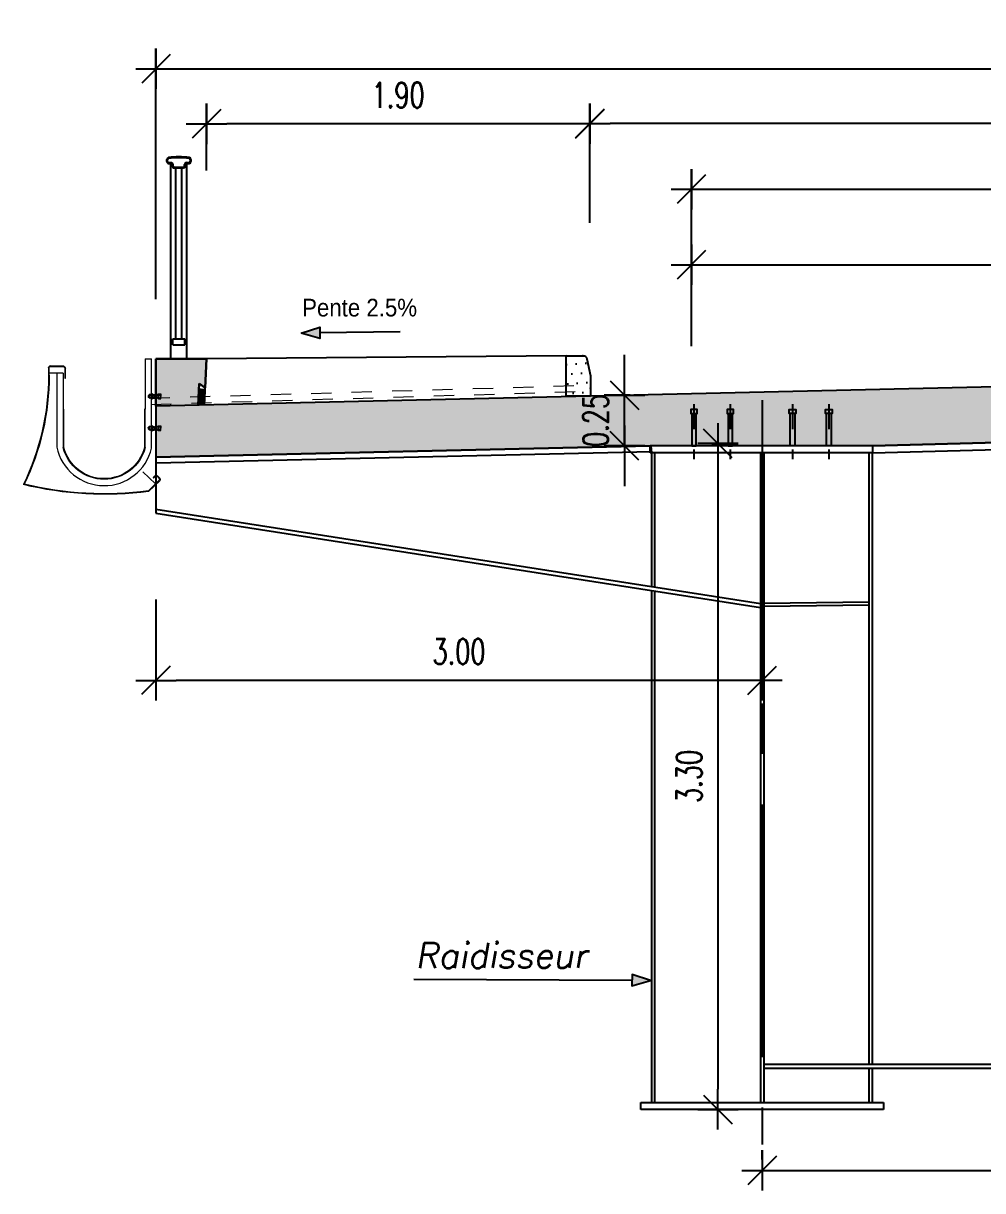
# Model space of a CAD drawing. Header units: metres. Extents: x -697843 to 22159, y -46191 to 9548.
# Drawn here: x -63537.67 to -63532.93, y -23178.11 to -23172.33 of the extents above; entities that cross this region are included whole.
import ezdxf
from ezdxf.enums import TextEntityAlignment as Align

# ---------------------------------------------------------------- set-up
doc = ezdxf.new("R2010")
doc.units = ezdxf.units.M
doc.linetypes.add('CACHE', pattern=[9.525, 6.35, -3.175])
doc.linetypes.add('CENTER', pattern=[2, 1.25, -0.25, 0.25, -0.25])
doc.layers.get('Defpoints').update_dxf_attribs({"color": 9})
for name, color, linetype, lineweight in [('AOA-Caniveau', 7, 'Continuous', 0), ('AOA-corniches', 7, 'Continuous', 0), ('COT50', 8, 'Continuous', 15), ('S-EXE-ELECP', 3, 'Continuous', 30), ('S-EXE-HACH', 4, 'Continuous', 5), ('S-EXE-TEXT', 7, 'Continuous', 25), ('S-EXE-TEXTE', 7, 'Continuous', 9), ('S-EXE-TRAIT VU', 2, 'Continuous', 25), ('S-Trait vu', 2, 'Continuous', 18)]:
    doc.layers.add(name, color=color, linetype=linetype, lineweight=lineweight)
for name, color, linetype in [('AXE', 1, 'CENTER'), ('Coffrage', 3, 'Continuous'), ('HACHURE', 8, 'Continuous'), ('OA_Coffrage2', 7, 'Continuous'), ('OA_Cotations', 7, 'Continuous'), ('POTEAU', 1, 'Continuous'), ('POUTRELLE', 5, 'Continuous'), ('sb-cote100', 1, 'Continuous'), ('TRAIT-MOYENS', 2, 'Continuous')]:
    doc.layers.add(name, color=color, linetype=linetype)
doc.layers.get('0').off()
doc.styles.add('Arial', font='arial.ttf')
doc.styles.add('COTE1-100', font='romans.shx', dxfattribs={"width": 0.7, "height": 0.25})
doc.styles.add('text-s-1-50', font='romans.shx', dxfattribs={"width": 0.7, "height": 0.125})
doc.dimstyles.new('COT-OBLIQUES-1_100', dxfattribs={"dimtxt": 0.25, "dimasz": 0.1, "dimexe": 0.1, "dimexo": 0.1, "dimgap": 0.125, "dimtad": 1, "dimzin": 0, "dimdsep": 46, "dimtxsty": 'COTE1-100', "dimblk1": 'MARQUE', "dimblk2": 'MARQUE', "dimsah": 1, "dimcen": 5, "dimdle": 2, "dimclrd": 9, "dimclre": 9, "dimaunit": 2, "dimadec": 0, "dimazin": 0, "dimtfac": 1, "dimtix": 1, "dimtmove": 0, "dimatfit": 3, "dimldrblk": 'MARQUE', "dimfxl": 1, "dimtolj": 1, "dimtzin": 0, "dimarcsym": 0})

# ---------------------------------------------------------------- blocks, each defined once
blk = doc.blocks.new('MARQUE')
for p, q in [((-0.707, -0.707), (0.707, 0.707)), ((0, -1), (0, 1)), ((1, 0), (-1, 0))]:
    blk.add_line(p, q)
blk = doc.blocks.new('*D267')
at = {"layer": 'Defpoints', "color": 0, "transparency": 16777216}
for p in [(-63522.7177, -23172.5538), (-63537.0175, -23173.7946), (-63522.7177, -23174.003)]:
    blk.add_point(p, dxfattribs=at)
at = {"layer": 'OA_Cotations', "color": 9, "lineweight": -2, "transparency": 16777216}
for p, q in [((-63537.0175, -23173.6946), (-63537.0175, -23172.4538)), ((-63522.7177, -23173.903), (-63522.7177, -23172.4538)), ((-63536.9175, -23172.5538), (-63522.8177, -23172.5538))]:
    blk.add_line(p, q, dxfattribs=at)
at = {"layer": 'OA_Cotations', "color": 9, "lineweight": -2, "transparency": 16777216, "xscale": 0.1, "yscale": 0.1, "zscale": 0.1, "rotation": 180}
blk.add_blockref('MARQUE', (-63537.0175, -23172.5538), dxfattribs=at)
at = {"layer": 'OA_Cotations', "color": 9, "lineweight": -2, "transparency": 16777216, "xscale": 0.1, "yscale": 0.1, "zscale": 0.1}
blk.add_blockref('MARQUE', (-63522.7177, -23172.5538), dxfattribs=at)
at = {"layer": 'OA_Cotations', "color": 9, "transparency": 16777216, "insert": (-63530.5808, -23172.4113), "char_height": 0.125, "attachment_point": 5, "style": 'text-s-1-50'}
blk.add_mtext('\\A1;14.30', dxfattribs=at)
blk = doc.blocks.new('*D268')
at = {"layer": 'Defpoints', "color": 0, "transparency": 16777216}
for p in [(-63534.6987, -23174.1697), (-63534.5705, -23174.1697), (-63534.564, -23174.4196)]:
    blk.add_point(p, dxfattribs=at)
at = {"layer": 'OA_Cotations', "color": 9, "lineweight": -2, "transparency": 16777216}
for p, q in [((-63534.6987, -23174.0697), (-63534.6987, -23173.9697)), ((-63534.6705, -23174.1697), (-63534.7987, -23174.1697)), ((-63534.6987, -23174.4196), (-63534.6987, -23174.1697)), ((-63534.664, -23174.4196), (-63534.7987, -23174.4196)), ((-63534.6987, -23174.5196), (-63534.6987, -23174.6196))]:
    blk.add_line(p, q, dxfattribs=at)
at = {"layer": 'OA_Cotations', "color": 9, "lineweight": -2, "transparency": 16777216, "xscale": 0.1, "yscale": 0.1, "zscale": 0.1}
for p, rotation in [((-63534.6987, -23174.1697), 270), ((-63534.6987, -23174.4196), 90)]:
    blk.add_blockref('MARQUE', p, dxfattribs=dict(at, rotation=rotation))
at = {"layer": 'OA_Cotations', "color": 9, "transparency": 16777216, "insert": (-63534.8412, -23174.2947), "char_height": 0.125, "attachment_point": 5, "rotation": 90, "style": 'text-s-1-50'}
blk.add_mtext('\\A1;0.25', dxfattribs=at)
blk = doc.blocks.new('*D269')
at = {"layer": 'Defpoints', "color": 0, "transparency": 16777216}
for p in [(-63534.0177, -23174.9257), (-63537.0177, -23175.0811), (-63537.0177, -23175.5807)]:
    blk.add_point(p, dxfattribs=at)
at = {"layer": 'OA_Cotations', "color": 9, "lineweight": -2, "transparency": 16777216}
for p, q in [((-63534.0177, -23175.0257), (-63534.0177, -23175.6807)), ((-63537.0177, -23175.1811), (-63537.0177, -23175.6807)), ((-63534.1177, -23175.5807), (-63536.9177, -23175.5807))]:
    blk.add_line(p, q, dxfattribs=at)
at = {"layer": 'OA_Cotations', "color": 9, "lineweight": -2, "transparency": 16777216, "xscale": 0.1, "yscale": 0.1, "zscale": 0.1, "rotation": 180}
blk.add_blockref('MARQUE', (-63537.0177, -23175.5807), dxfattribs=at)
at = {"layer": 'OA_Cotations', "color": 9, "lineweight": -2, "transparency": 16777216, "xscale": 0.1, "yscale": 0.1, "zscale": 0.1}
blk.add_blockref('MARQUE', (-63534.0177, -23175.5807), dxfattribs=at)
at = {"layer": 'OA_Cotations', "color": 9, "transparency": 16777216, "insert": (-63535.5177, -23175.4382), "char_height": 0.125, "attachment_point": 5, "style": 'text-s-1-50'}
blk.add_mtext('\\A1;3.00', dxfattribs=at)
blk = doc.blocks.new('*D272')
at = {"layer": 'Defpoints', "color": 0, "transparency": 16777216}
for p in [(-63534.367, -23174.4087), (-63534.2364, -23177.7042), (-63534.0212, -23177.7042)]:
    blk.add_point(p, dxfattribs=at)
at = {"layer": 'OA_Cotations', "color": 9, "lineweight": -2, "transparency": 16777216}
for p, q in [((-63534.267, -23174.4087), (-63534.1364, -23174.4087)), ((-63534.2364, -23174.5087), (-63534.2364, -23177.6042)), ((-63534.1212, -23177.7042), (-63534.3364, -23177.7042))]:
    blk.add_line(p, q, dxfattribs=at)
at = {"layer": 'OA_Cotations', "color": 9, "lineweight": -2, "transparency": 16777216, "xscale": 0.1, "yscale": 0.1, "zscale": 0.1}
for p, rotation in [((-63534.2364, -23174.4087), 90), ((-63534.2364, -23177.7042), 270)]:
    blk.add_blockref('MARQUE', p, dxfattribs=dict(at, rotation=rotation))
at = {"layer": 'OA_Cotations', "color": 9, "transparency": 16777216, "insert": (-63534.3789, -23176.0565), "char_height": 0.125, "attachment_point": 5, "rotation": 90, "style": 'text-s-1-50'}
blk.add_mtext('\\A1;3.30', dxfattribs=at)
blk = doc.blocks.new('A$Caef14edc')
at = {"layer": 'AOA-Caniveau', "color": 9, "extrusion": (0, 1, 0)}
for p, q in [((-0.0535, 0), (-0.022, 0)), ((-0.022, -0.4415), (-0.022, 0)), ((-0.0535, 0), (-0.0535, -0.2486)), ((-0.4591, -0.0698), (-0.4906, -0.0698)), ((-0.4906, -0.0698), (-0.4906, -0.4368)), ((-0.4591, -0.0698), (-0.4591, -0.2584))]:
    blk.add_line(p, q, dxfattribs=at)
at = {"layer": 'AOA-Caniveau', "color": 9}
blk.add_arc((-0.2558, -0.3869, -50.3572), 0.2401, 191.99302, 346.84753, dxfattribs=at)
at = {"layer": 'AOA-corniches', "color": 9, "extrusion": (-2.68665e-19, -1.52942e-18, -1)}
for p, q in [((-0.5315, -0.0432, -50.3572), (-0.5315, -0.0801, -50.3572)), ((-0.5284, -0.0801, -50.3572), (-0.5284, -0.0432, -50.3572)), ((-0.4566, -0.0355, -50.3572), (-0.522, -0.0339, -50.3572)), ((-0.522, -0.037, -50.3572), (-0.4566, -0.0386, -50.3572)), ((-0.4506, -0.0448, -50.3572), (-0.4506, -0.0948, -50.3572)), ((-0.4475, -0.0948, -50.3572), (-0.4475, -0.0448, -50.3572)), ((-0.4506, -0.0948, -50.3572), (-0.4475, -0.0948, -50.3572)), ((0.0164, -0.6005, -50.3572), (-0.0375, -0.6527, -50.3572)), ((-0.0361, -0.6556, -50.3572), (0.0185, -0.6027, -50.3572)), ((-0.0051, -0.5783, -50.3572), (-0.014, -0.5869, -50.3572)), ((-0.014, -0.5869, -50.3572), (-0.0119, -0.5891, -50.3572)), ((-0.0119, -0.5891, -50.3572), (-0.003, -0.5805, -50.3572)), ((0.0057, -0.5806, -50.3572), (0.0165, -0.5918, -50.3572)), ((0.0187, -0.5896, -50.3572), (0.008, -0.5785, -50.3572))]:
    blk.add_line(p, q, dxfattribs=at)
at = {"layer": 'AOA-corniches', "color": 9, "extrusion": (0, 1, 0)}
for p, q in [((-0.4906, -0.0698), (-0.5284, -0.0698)), ((-0.0238, -0.1725), (-0.0219, -0.1725)), ((-0.0238, -0.1725), (-0.0238, -0.1899)), ((-0.0169, -0.1725), (-0.022, -0.1725)), ((-0.0219, -0.1899), (-0.0219, -0.1725)), ((-0.0169, -0.1725), (-0.0169, -0.1897)), ((0.0109, -0.1725), (0.0128, -0.1725)), ((0.0109, -0.1725), (0.0109, -0.189)), ((0.0128, -0.189), (0.0128, -0.1725)), ((0.0128, -0.1796), (0.0128, -0.1731)), ((0.0128, -0.1731), (0.0235, -0.1731)), ((0.0235, -0.1731), (0.0235, -0.1851)), ((-0.0384, -0.1807), (-0.0377, -0.1801)), ((-0.0339, -0.1807), (-0.0384, -0.1807)), ((-0.0384, -0.1807), (-0.0384, -0.1895)), ((-0.0339, -0.1895), (-0.0384, -0.1895)), ((-0.0384, -0.1895), (-0.0377, -0.1901)), ((-0.0377, -0.1801), (-0.0377, -0.1901)), ((-0.0339, -0.1801), (-0.0377, -0.1801)), ((-0.0339, -0.1901), (-0.0377, -0.1901)), ((-0.0339, -0.1902), (-0.0339, -0.178)), ((-0.0339, -0.1922), (-0.0339, -0.1902)), ((-0.0245, -0.1756), (-0.0333, -0.1756)), ((-0.0245, -0.1804), (-0.0333, -0.1804)), ((-0.0245, -0.1898), (-0.0333, -0.1898)), ((-0.0245, -0.1946), (-0.0333, -0.1946)), ((-0.0238, -0.1899), (-0.0238, -0.192)), ((-0.0238, -0.1977), (-0.0238, -0.192)), ((-0.0219, -0.1977), (-0.0238, -0.1977)), ((-0.022, -0.1977), (-0.0169, -0.1977)), ((-0.0169, -0.1897), (-0.0169, -0.192)), ((-0.0169, -0.1977), (-0.0169, -0.192)), ((-0.0163, -0.1756), (-0.0074, -0.1756)), ((-0.0163, -0.1804), (-0.0074, -0.1804)), ((-0.0163, -0.1898), (-0.0074, -0.1898)), ((-0.0163, -0.1946), (-0.0074, -0.1946)), ((-0.0068, -0.1895), (-0.0068, -0.178)), ((-0.0068, -0.1801), (0.0008, -0.1801)), ((-0.0068, -0.1922), (-0.0068, -0.1895)), ((-0.0068, -0.1901), (0.0008, -0.1902)), ((0.0008, -0.1893), (0.0008, -0.178)), ((0.0008, -0.1922), (0.0008, -0.1893)), ((0.0103, -0.1756), (0.0014, -0.1756)), ((0.0102, -0.1804), (0.0014, -0.1804)), ((0.0103, -0.1898), (0.0014, -0.1898)), ((0.0102, -0.1946), (0.0014, -0.1946)), ((0.0109, -0.1977), (0.0109, -0.189)), ((0.0128, -0.1977), (0.0109, -0.1977)), ((0.017, -0.1801), (0.0128, -0.1801)), ((0.017, -0.1902), (0.0128, -0.1901)), ((0.0128, -0.197), (0.0235, -0.197)), ((0.0171, -0.1796), (0.013, -0.1796)), ((0.0171, -0.1905), (0.013, -0.1905)), ((0.0223, -0.1743), (0.0141, -0.1742)), ((0.0141, -0.1742), (0.0171, -0.1796)), ((0.0141, -0.1959), (0.0171, -0.1905)), ((0.0223, -0.1958), (0.0141, -0.1959)), ((0.0152, -0.1749), (0.0175, -0.1792)), ((0.0187, -0.1749), (0.0152, -0.1749)), ((0.0152, -0.1954), (0.0175, -0.1911)), ((0.0187, -0.1954), (0.0152, -0.1954)), ((0.0188, -0.175), (0.0217, -0.1779)), ((0.0188, -0.1953), (0.0217, -0.1924)), ((0.0218, -0.1851), (0.0218, -0.178)), ((0.0218, -0.1851), (0.0218, -0.1924)), ((0.0223, -0.1851), (0.0223, -0.1743)), ((0.0223, -0.1851), (0.0223, -0.1958)), ((0.0235, -0.197), (0.0235, -0.1851)), ((-0.0384, -0.3385), (-0.0377, -0.3378)), ((-0.0339, -0.3385), (-0.0384, -0.3385)), ((-0.0384, -0.3385), (-0.0384, -0.3473)), ((-0.0377, -0.3378), (-0.0378, -0.3479)), ((-0.0339, -0.3378), (-0.0377, -0.3378)), ((-0.0339, -0.3479), (-0.0339, -0.3358)), ((-0.0245, -0.3334), (-0.0333, -0.3334)), ((-0.0245, -0.3381), (-0.0333, -0.3381)), ((-0.0238, -0.3303), (-0.0219, -0.3303)), ((-0.0238, -0.3303), (-0.0238, -0.3477)), ((-0.0169, -0.3302), (-0.022, -0.3303)), ((-0.0219, -0.3476), (-0.0219, -0.3303)), ((-0.0169, -0.3302), (-0.0169, -0.3475)), ((-0.0163, -0.3334), (-0.0074, -0.3334)), ((-0.0163, -0.3382), (-0.0074, -0.3381)), ((-0.0068, -0.3473), (-0.0068, -0.3358)), ((-0.0068, -0.3378), (0.0008, -0.3378)), ((0.0008, -0.3471), (0.0008, -0.3358)), ((0.0102, -0.3334), (0.0014, -0.3334)), ((0.0102, -0.3381), (0.0014, -0.3381)), ((0.0109, -0.3303), (0.0128, -0.3303)), ((0.0109, -0.3303), (0.0109, -0.3468)), ((0.0128, -0.3468), (0.0128, -0.3303)), ((0.0128, -0.3374), (0.0128, -0.3309)), ((0.0128, -0.3309), (0.0235, -0.3309)), ((0.017, -0.3378), (0.0128, -0.3378)), ((0.0171, -0.3374), (0.013, -0.3374)), ((0.0223, -0.3321), (0.0141, -0.332)), ((0.0141, -0.332), (0.0171, -0.3374)), ((0.0152, -0.3327), (0.0175, -0.337)), ((0.0187, -0.3327), (0.0152, -0.3327)), ((0.0188, -0.3328), (0.0217, -0.3357)), ((0.0218, -0.3429), (0.0218, -0.3358)), ((0.0218, -0.3429), (0.0218, -0.3501)), ((0.0223, -0.3429), (0.0223, -0.3321)), ((0.0223, -0.3429), (0.0223, -0.3536)), ((0.0235, -0.3309), (0.0235, -0.3428)), ((0.0235, -0.3548), (0.0235, -0.3428)), ((-0.0339, -0.3473), (-0.0384, -0.3473)), ((-0.0384, -0.3473), (-0.0378, -0.3479)), ((-0.0339, -0.3479), (-0.0378, -0.3479)), ((-0.0339, -0.35), (-0.0339, -0.3479)), ((-0.0245, -0.3476), (-0.0333, -0.3476)), ((-0.0245, -0.3523), (-0.0333, -0.3523)), ((-0.0238, -0.3477), (-0.0238, -0.3498)), ((-0.0238, -0.3555), (-0.0238, -0.3498)), ((-0.0219, -0.3555), (-0.0238, -0.3555)), ((-0.022, -0.3555), (-0.0169, -0.3555)), ((-0.0169, -0.3475), (-0.0169, -0.3498)), ((-0.0169, -0.3555), (-0.0169, -0.3498)), ((-0.0163, -0.3476), (-0.0074, -0.3476)), ((-0.0163, -0.3523), (-0.0074, -0.3523)), ((-0.0068, -0.35), (-0.0068, -0.3473)), ((-0.0068, -0.3479), (0.0008, -0.3479)), ((0.0008, -0.35), (0.0008, -0.3471)), ((0.0102, -0.3476), (0.0014, -0.3476)), ((0.0102, -0.3523), (0.0014, -0.3524)), ((0.0109, -0.3555), (0.0109, -0.3468)), ((0.0128, -0.3555), (0.0109, -0.3555)), ((0.017, -0.3479), (0.0128, -0.3479)), ((0.0128, -0.3548), (0.0235, -0.3548)), ((0.0171, -0.3483), (0.013, -0.3483)), ((0.0141, -0.3537), (0.0171, -0.3483)), ((0.0223, -0.3536), (0.0141, -0.3537)), ((0.0152, -0.3532), (0.0175, -0.3489)), ((0.0187, -0.3531), (0.0152, -0.3532)), ((0.0188, -0.3531), (0.0217, -0.3502)), ((-0.0016, -0.6179), (-0.0651, -0.558))]:
    blk.add_line(p, q, dxfattribs=at)
at = {"layer": 'AOA-corniches', "color": 9, "extrusion": (0, 0, -1)}
for p, q in [((-0.4559, -0.2486, -50.3572), (-0.459, -0.2486, -50.3572)), ((-0.459, -0.2486, -50.3572), (-0.459, -0.4385, -50.3572)), ((-0.4559, -0.4384, -50.3572), (-0.4559, -0.2486, -50.3572)), ((-0.0535, -0.2486, -50.3572), (-0.0566, -0.2486, -50.3572)), ((-0.0566, -0.2486, -50.3572), (-0.0566, -0.4376, -50.3572)), ((-0.0535, -0.4385, -50.3572), (-0.0535, -0.2486, -50.3572)), ((-0.0535, -0.4385, -50.3572), (-0.0535, -0.4385, -50.3572))]:
    blk.add_line(p, q, dxfattribs=at)
at = {"layer": 'AOA-corniches', "color": 9, "extrusion": (-2.68665e-19, -1.52942e-18, -1)}
for centre, radius, start, end in [((0.5222, -0.0432, 50.3572), 0.00928, 0, 91.4321), ((0.5222, -0.0432, 50.3572), 0.00619, 0, 91.4321), ((0.4568, -0.0448, 50.3572), 0.00928, 91.4321, 180), ((0.4568, -0.0448, 50.3572), 0.00619, 91.4321, 180), ((1.7685, -0.0801, 50.3572), 1.237, 180, 205.95672), ((1.7685, -0.0801, 50.3572), 1.2401, 180, 205.78658), ((-0.0013, -0.5849, 50.3572), 0.00928, 45.92906, 135.92906), ((0.2553, 1.0156, 50.3572), 1.6855, 262.52578, 283.76126), ((0.2554, 1.02, 50.3572), 1.6868, 262.57719, 283.59308), ((-0.0013, -0.5849, 50.3572), 0.00619, 45.92906, 135.92911), ((-0.0121, -0.5961, 50.3572), 0.00619, 135.92906, 225.92906), ((-0.0121, -0.5961, 50.3572), 0.00928, 135.92906, 225.92906)]:
    blk.add_arc(centre, radius, start, end, dxfattribs=at)
at = {"layer": 'AOA-corniches', "color": 9}
for centre, radius, start, end in [((-0.0292, -0.178, -50.3572), 0.00475, 150.13634, 209.86201), ((-0.0159, -0.1851, -50.3572), 0.0181, 164.80989, 195.18847), ((-0.0292, -0.1922, -50.3572), 0.00475, 150.13634, 209.86201), ((-0.0121, -0.178, -50.3572), 0.00475, 150.13634, 209.86201), ((0.0012, -0.1851, -50.3572), 0.0181, 164.80989, 195.18847), ((-0.0121, -0.1922, -50.3572), 0.00475, 150.13634, 209.86201), ((0.0055, -0.178, -50.3572), 0.00475, 150.13634, 209.86201), ((0.0189, -0.1851, -50.3572), 0.0181, 164.80989, 195.18847), ((0.0055, -0.1922, -50.3572), 0.00475, 150.13634, 209.86201), ((0.017, -0.1908, -50.3572), 0.000631, 323.02642, 89.99918), ((-0.0292, -0.3358, -50.3572), 0.00475, 150.13634, 209.86201), ((-0.0159, -0.3429, -50.3572), 0.0181, 164.80989, 195.18847), ((-0.0121, -0.3358, -50.3572), 0.00475, 150.13634, 209.86201), ((0.0012, -0.3429, -50.3572), 0.0181, 164.80989, 195.18847), ((0.0055, -0.3358, -50.3572), 0.00475, 150.13634, 209.86201), ((0.0188, -0.3429, -50.3572), 0.0181, 164.80989, 195.18847), ((-0.0292, -0.35, -50.3572), 0.00475, 150.13634, 209.86201), ((-0.0121, -0.35, -50.3572), 0.00475, 150.13634, 209.86201), ((0.0055, -0.35, -50.3572), 0.00475, 150.13634, 209.86201), ((0.017, -0.3485, -50.3572), 0.000631, 323.02642, 89.99918)]:
    blk.add_arc(centre, radius, start, end, dxfattribs=at)
at = {"layer": 'AOA-corniches', "color": 9, "extrusion": (0, 0, -1)}
for centre, radius, start, end in [((0.0286, -0.178, 50.3572), 0.00475, 150.13798, 209.86365), ((0.0419, -0.1851, 50.3572), 0.0181, 164.81153, 195.19011), ((0.0286, -0.1922, 50.3572), 0.00475, 150.13798, 209.86365), ((0.0115, -0.178, 50.3572), 0.00475, 150.13798, 209.86365), ((0.0249, -0.1851, 50.3572), 0.0181, 164.81153, 195.19011), ((0.0115, -0.1922, 50.3572), 0.00475, 150.13798, 209.86365), ((-0.0061, -0.178, 50.3572), 0.00475, 150.13798, 209.86365), ((0.0072, -0.1851, 50.3572), 0.0181, 164.81153, 195.19011), ((-0.0061, -0.1922, 50.3572), 0.00475, 150.13798, 209.86365), ((-0.017, -0.1794, 50.3572), 0.000631, 143.02806, 270.00082), ((0.0286, -0.3358, 50.3572), 0.00475, 150.13798, 209.86365), ((0.0419, -0.3429, 50.3572), 0.0181, 164.81153, 195.19011), ((0.0115, -0.3358, 50.3572), 0.00475, 150.13798, 209.86365), ((0.0249, -0.3429, 50.3572), 0.0181, 164.81153, 195.19011), ((-0.0061, -0.3358, 50.3572), 0.00475, 150.13798, 209.86365), ((0.0072, -0.3429, 50.3572), 0.0181, 164.81153, 195.19011), ((-0.0169, -0.3372, 50.3572), 0.000631, 143.02806, 270.00082), ((0.0286, -0.35, 50.3572), 0.00475, 150.13798, 209.86365), ((0.0115, -0.35, 50.3572), 0.00475, 150.13798, 209.86365), ((-0.0061, -0.35, 50.3572), 0.00475, 150.13798, 209.86365), ((0.2563, -0.3859, 50.3572), 0.2095, 194.54036, 345.46878), ((0.2564, -0.386, 50.3572), 0.2063, 194.50546, 345.27495)]:
    blk.add_arc(centre, radius, start, end, dxfattribs=at)
blk = doc.blocks.new('*D262')
at = {"layer": 'Defpoints', "color": 0, "transparency": 16777216}
for p in [(-63530.8677, -23173.4291), (-63530.8677, -23173.5239), (-63534.3677, -23174.0271)]:
    blk.add_point(p, dxfattribs=at)
at = {"layer": 'OA_Cotations', "color": 9, "lineweight": -2, "transparency": 16777216}
for p, q in [((-63534.3677, -23173.9271), (-63534.3677, -23173.4239)), ((-63534.2677, -23173.5239), (-63530.9677, -23173.5239)), ((-63530.8677, -23173.5291), (-63530.8677, -23173.6239))]:
    blk.add_line(p, q, dxfattribs=at)
at = {"layer": 'OA_Cotations', "color": 9, "lineweight": -2, "transparency": 16777216, "xscale": 0.1, "yscale": 0.1, "zscale": 0.1, "rotation": 180}
blk.add_blockref('MARQUE', (-63534.3677, -23173.5239), dxfattribs=at)
at = {"layer": 'OA_Cotations', "color": 9, "lineweight": -2, "transparency": 16777216, "xscale": 0.1, "yscale": 0.1, "zscale": 0.1}
blk.add_blockref('MARQUE', (-63530.8677, -23173.5239), dxfattribs=at)
at = {"layer": 'OA_Cotations', "color": 9, "transparency": 16777216, "insert": (-63532.6177, -23173.3814), "char_height": 0.125, "attachment_point": 5, "style": 'text-s-1-50'}
blk.add_mtext('\\A1;3.50', dxfattribs=at)
blk = doc.blocks.new('*D259')
at = {"layer": 'Defpoints', "color": 0, "transparency": 16777216}
for p in [(-63523.8677, -23173.1503), (-63523.8677, -23173.2773), (-63534.3677, -23173.6577)]:
    blk.add_point(p, dxfattribs=at)
at = {"layer": 'OA_Cotations', "color": 9, "lineweight": -2, "transparency": 16777216}
for p, q in [((-63534.3677, -23173.5577), (-63534.3677, -23173.0503)), ((-63523.8677, -23173.1773), (-63523.8677, -23173.0503)), ((-63534.2677, -23173.1503), (-63523.9677, -23173.1503))]:
    blk.add_line(p, q, dxfattribs=at)
at = {"layer": 'OA_Cotations', "color": 9, "lineweight": -2, "transparency": 16777216, "xscale": 0.1, "yscale": 0.1, "zscale": 0.1, "rotation": 180}
blk.add_blockref('MARQUE', (-63534.3677, -23173.1503), dxfattribs=at)
at = {"layer": 'OA_Cotations', "color": 9, "lineweight": -2, "transparency": 16777216, "xscale": 0.1, "yscale": 0.1, "zscale": 0.1}
blk.add_blockref('MARQUE', (-63523.8677, -23173.1503), dxfattribs=at)
at = {"layer": 'OA_Cotations', "color": 9, "transparency": 16777216, "insert": (-63529.1177, -23173.0078), "char_height": 0.125, "attachment_point": 5, "style": 'text-s-1-50'}
blk.add_mtext('\\A1;10.50', dxfattribs=at)
blk = doc.blocks.new('*D260')
at = {"layer": 'Defpoints', "color": 0, "transparency": 16777216}
for p in [(-63534.87, -23172.8252), (-63523.3677, -23172.8575), (-63534.87, -23173.4165)]:
    blk.add_point(p, dxfattribs=at)
at = {"layer": 'OA_Cotations', "color": 9, "lineweight": -2, "transparency": 16777216}
for p, q in [((-63534.87, -23173.3165), (-63534.87, -23172.7252)), ((-63523.3677, -23172.7575), (-63523.3677, -23172.7252)), ((-63523.4677, -23172.8252), (-63534.77, -23172.8252))]:
    blk.add_line(p, q, dxfattribs=at)
at = {"layer": 'OA_Cotations', "color": 9, "lineweight": -2, "transparency": 16777216, "xscale": 0.1, "yscale": 0.1, "zscale": 0.1, "rotation": 180}
blk.add_blockref('MARQUE', (-63534.87, -23172.8252), dxfattribs=at)
at = {"layer": 'OA_Cotations', "color": 9, "lineweight": -2, "transparency": 16777216, "xscale": 0.1, "yscale": 0.1, "zscale": 0.1}
blk.add_blockref('MARQUE', (-63523.3677, -23172.8252), dxfattribs=at)
at = {"layer": 'OA_Cotations', "color": 9, "transparency": 16777216, "insert": (-63529.1188, -23172.6827), "char_height": 0.125, "attachment_point": 5, "style": 'text-s-1-50'}
blk.add_mtext('\\A1;11.50', dxfattribs=at)
blk = doc.blocks.new('*D261')
at = {"layer": 'Defpoints', "color": 0, "transparency": 16777216}
for p in [(-63536.7675, -23172.8266), (-63536.7675, -23173.1571), (-63534.87, -23173.3085)]:
    blk.add_point(p, dxfattribs=at)
at = {"layer": 'OA_Cotations', "color": 9, "lineweight": -2, "transparency": 16777216}
for p, q in [((-63536.7675, -23173.0571), (-63536.7675, -23172.7266)), ((-63534.87, -23173.2085), (-63534.87, -23172.7266)), ((-63534.97, -23172.8266), (-63536.6675, -23172.8266))]:
    blk.add_line(p, q, dxfattribs=at)
at = {"layer": 'OA_Cotations', "color": 9, "lineweight": -2, "transparency": 16777216, "xscale": 0.1, "yscale": 0.1, "zscale": 0.1, "rotation": 180}
blk.add_blockref('MARQUE', (-63536.7675, -23172.8266), dxfattribs=at)
at = {"layer": 'OA_Cotations', "color": 9, "lineweight": -2, "transparency": 16777216, "xscale": 0.1, "yscale": 0.1, "zscale": 0.1}
blk.add_blockref('MARQUE', (-63534.87, -23172.8266), dxfattribs=at)
at = {"layer": 'OA_Cotations', "color": 9, "transparency": 16777216, "insert": (-63535.8188, -23172.6841), "char_height": 0.125, "attachment_point": 5, "style": 'text-s-1-50'}
blk.add_mtext('\\A1;1.90', dxfattribs=at)
blk = doc.blocks.new('*D266')
at = {"layer": 'Defpoints', "color": 0, "transparency": 16777216}
for p in [(-63529.8677, -23177.6694), (-63529.8677, -23178.0062), (-63534.0177, -23178.0519)]:
    blk.add_point(p, dxfattribs=at)
at = {"layer": 'OA_Cotations', "color": 9, "lineweight": -2, "transparency": 16777216}
for p, q in [((-63529.8677, -23177.7694), (-63529.8677, -23178.1062)), ((-63534.0177, -23177.9519), (-63534.0177, -23177.9062)), ((-63533.9177, -23178.0062), (-63529.9677, -23178.0062))]:
    blk.add_line(p, q, dxfattribs=at)
at = {"layer": 'OA_Cotations', "color": 9, "lineweight": -2, "transparency": 16777216, "xscale": 0.1, "yscale": 0.1, "zscale": 0.1, "rotation": 180}
blk.add_blockref('MARQUE', (-63534.0177, -23178.0062), dxfattribs=at)
at = {"layer": 'OA_Cotations', "color": 9, "lineweight": -2, "transparency": 16777216, "xscale": 0.1, "yscale": 0.1, "zscale": 0.1}
blk.add_blockref('MARQUE', (-63529.8677, -23178.0062), dxfattribs=at)
at = {"layer": 'OA_Cotations', "color": 9, "transparency": 16777216, "insert": (-63531.9427, -23177.8637), "char_height": 0.125, "attachment_point": 5, "style": 'text-s-1-50'}
blk.add_mtext('\\A1;4.15', dxfattribs=at)
blk = doc.blocks.new('A$C77ea4534')
at = {"layer": 'TRAIT-MOYENS', "color": 8}
for p, q in [((-0.0597, 0.9771), (-0.0597, 0.9876)), ((-0.0557, 0.9771), (-0.0557, 0.9876)), ((0.0557, 0.9876), (0.0557, 0.9771)), ((0.0597, 0.9876), (0.0597, 0.9771)), ((0.0597, 0.9771), (0.0597, 0.9876)), ((-0.0507, 0.9721), (-0.0373, 0.9721)), ((-0.0507, 0.9682), (-0.0373, 0.9682)), ((-0.0398, 0), (-0.0398, 0.9682)), ((-0.0323, 0.9542), (-0.0323, 0.9632)), ((-0.0284, 0.9542), (-0.0284, 0.9632)), ((-0.0234, 0.9493), (0.0234, 0.9493)), ((-0.0234, 0.9453), (0.0234, 0.9453)), ((-0.0149, 0.0995), (-0.0149, 0.9453)), ((0.0149, 0.0995), (0.0149, 0.9453)), ((0.0284, 0.9542), (0.0284, 0.9632)), ((0.0323, 0.9542), (0.0323, 0.9632)), ((0.0373, 0.9721), (0.0507, 0.9721)), ((0.0373, 0.9682), (0.0507, 0.9682)), ((0.0398, 0), (0.0398, 0.9682)), ((-0.0299, 0.0995), (0.0299, 0.0995)), ((-0.0299, 0.0697), (-0.0299, 0.0995)), ((-0.0299, 0.0697), (0.0299, 0.0697)), ((0.0299, 0.0697), (0.0299, 0.0995))]:
    blk.add_line(p, q, dxfattribs=at)
for centre, radius, start, end in [((-0.0507, 0.9876), 0.00896, 93.81415, 180.00008), ((-0.0507, 0.9876), 0.00498, 93.81415, 180.00008), ((0, 0.6132), 0.3868, 82.37193, 97.62823), ((0, 0.6132), 0.3828, 82.3323, 97.66785), ((0.0507, 0.9876), 0.00498, 0.00008, 86.186), ((0.0507, 0.9876), 0.00896, 0.00008, 86.186), ((-0.0507, 0.9771), 0.00896, 180.00008, 270.00008), ((-0.0507, 0.9771), 0.00498, 180.00008, 270.00008), ((-0.0373, 0.9632), 0.00896, 0.00008, 90.00008), ((-0.0373, 0.9632), 0.00498, 0.00008, 90.00008), ((-0.0234, 0.9542), 0.00896, 180.00008, 270.00008), ((-0.0234, 0.9542), 0.00498, 180.00008, 270.00008), ((0.0234, 0.9542), 0.00896, 270.00008, 0.00008), ((0.0234, 0.9542), 0.00498, 270.00008, 0.00008), ((0.0373, 0.9632), 0.00896, 90.00008, 180.00008), ((0.0373, 0.9632), 0.00498, 90.00008, 180.00008), ((0.0507, 0.9771), 0.00896, 270.00008, 0.00008), ((0.0507, 0.9771), 0.00498, 270.00008, 0.00008)]:
    blk.add_arc(centre, radius, start, end, dxfattribs=at)

msp = doc.modelspace()

# ---------------------------------------------------------------- hatches: boundary and pattern name
at = {"layer": 'Coffrage'}
h = msp.add_hatch(dxfattribs=at)
h.set_pattern_fill('DOTS', color=8, scale=0.03, angle=183.662179, style=0)
h.set_pattern_definition([(183.66217908, (-63318.53404, 3785.02849), (-0.02072189604, -0.04904873908), [0, -0.047625])])
edge = h.paths.add_edge_path()
edge.add_line((-63534.98766, -23173.9741), (-63534.90405, -23173.9741))
edge.add_ellipse((-63534.90405, -23173.9941), major_axis=(-0.01502, -0.01321), ratio=0.9999987, start_angle=149.97197, end_angle=228.662215, ccw=False)
edge.add_line((-63534.88444, -23173.99017), (-63534.86765, -23174.0741))
edge.add_line((-63534.86765, -23174.0741), (-63534.86765, -23174.1741))
edge.add_line((-63534.86765, -23174.1741), (-63534.98766, -23174.1741))
edge.add_line((-63534.98766, -23174.1741), (-63534.98766, -23173.9741))
at = {"layer": 'COT50'}
h = msp.add_hatch(dxfattribs=at)
h.set_pattern_fill('AR-CONC', color=256, scale=0.001)
h.set_pattern_definition([(50, (-63530.46765, -23178.76912), (0.1821847, -0.015939), [0.01905, -0.20955]), (355, (-63530.46765, -23178.76912), (-0.0352434, 0.191057), [0.01524, -0.1676406]), (100.4514, (-63530.45247, -23178.77044), (0.1469412, 0.1751178), [0.01619, -0.1780902]), (46.1842, (-63530.46765, -23178.71832), (0.271079, -0.0420423), [0.028575, -0.314325]), (96.6356, (-63530.44506, -23178.72182), (0.237404, 0.247426), [0.024285, -0.267136]), (351.184, (-63530.46765, -23178.71832), (0.237404, 0.247426), [0.02286, -0.25146]), (21, (-63530.44225, -23178.73102), (0.1516144, -0.1022652), [0.01905, -0.20955]), (326, (-63530.44225, -23178.73102), (0.061802, 0.184188), [0.01524, -0.16764]), (71.4514, (-63530.42962, -23178.73954), (0.2134164, 0.0819228), [0.01619, -0.17809]), (37.5, (-63530.467655, -23178.769116), (0.0030886, 0.08455504), [0, -0.165608, 0, -0.17018, 0, -0.168275]), (7.5, (-63530.467655, -23178.76912), (0.0668197, 0.1001806), [0, -0.097028, 0, -0.161798, 0, -0.064135]), (327.5, (-63530.5243, -23178.769116), (0.1355906, -0.00572874), [0, -0.0635, 0, -0.19812, 0, -0.26289]), (317.5, (-63530.5497, -23178.76912), (0.1481292, 0.0254265), [0, -0.08255, 0, -0.131572, 0, -0.18669])])
h.paths.add_polyline_path([(-63537.01765, -23174.22409), (-63537.01765, -23174.47583), (-63534.57119, -23174.41975), (-63533.47119, -23174.41975), (-63526.26852, -23174.22418), (-63525.16852, -23174.22418), (-63522.71765, -23174.13948), (-63522.71765, -23173.90533)])
at = {"layer": 'S-EXE-HACH', "ltscale": 0.01, "transparency": 33554508}
h = msp.add_hatch(color=8, dxfattribs=at)
h.dxf.hatch_style = 1
h.paths.add_polyline_path([(-63536.80364, -23174.11123), (-63536.77467, -23174.13252), (-63536.76755, -23173.99026), (-63537.01759, -23173.99026), (-63537.01763, -23174.22409), (-63536.80904, -23174.21923)])
at = {"layer": 'S-EXE-TRAIT VU', "transparency": 33554687}
h = msp.add_hatch(color=9, dxfattribs=at)
h.dxf.hatch_style = 1
h.paths.add_polyline_path([(-63536.29889, -23173.86327), (-63536.20569, -23173.88865), (-63536.20708, -23173.83328)])
h = msp.add_hatch(color=9, dxfattribs=at)
h.dxf.hatch_style = 1
h.paths.add_polyline_path([(-63534.56944, -23177.06697), (-63534.66264, -23177.09234), (-63534.66125, -23177.03697)])

# ---------------------------------------------------------------- linework, layer by layer
at = {"layer": 'AXE', "color": 9}
msp.add_line((-63534.01765, -23174.19489), (-63534.01765, -23177.87805), dxfattribs=at)
at = {"layer": 'Coffrage', "color": 4}
for p, q in [((-63523.33765, -23173.90556), (-63537.01765, -23174.22409)), ((-63537.01765, -23174.22409), (-63537.01765, -23174.47583)), ((-63526.26752, -23174.22418), (-63533.47119, -23174.41965)), ((-63534.56598, -23174.41963), (-63537.01765, -23174.47583)), ((-63537.01765, -23174.47583), (-63534.57119, -23174.41965))]:
    msp.add_line(p, q, dxfattribs=at)
at = {"layer": 'Coffrage', "color": 9}
for p, q in [((-63534.98766, -23173.9741), (-63536.76755, -23173.99026)), ((-63534.98766, -23173.9741), (-63534.90405, -23173.9741)), ((-63534.98766, -23174.1741), (-63534.98766, -23173.9741)), ((-63534.88444, -23173.99017), (-63534.86765, -23174.0741)), ((-63534.86765, -23174.0741), (-63534.86765, -23174.1741)), ((-63534.86765, -23174.1741), (-63534.98766, -23174.1741)), ((-63534.57119, -23174.41975), (-63537.01765, -23174.47583))]:
    msp.add_line(p, q, dxfattribs=at)
at = {"layer": 'Coffrage', "color": 9, "extrusion": (0, 0, -1)}
msp.add_ellipse((-63534.90405, -23173.9941), major_axis=(-0.01502, -0.01321), ratio=0.9999987, start_param=2.2922768, end_param=3.6656806, dxfattribs=at)
at = {"layer": 'Coffrage', "color": 9}
for p in [(-63534.90405, -23173.9741), (-63534.86765, -23174.13408)]:
    msp.add_point(p, dxfattribs=at)
at = {"layer": 'HACHURE'}
msp.add_line((-63533.41765, -23177.50161), (-63533.91765, -23177.50161), dxfattribs=at)
at = {"layer": 'OA_Coffrage2', "color": 8}
for points in [[(-63534.36594, -23174.25965), (-63534.36594, -23174.41965), (-63534.34394, -23174.41965), (-63534.34394, -23174.25965), (-63534.33894, -23174.25965), (-63534.33894, -23174.23965), (-63534.37094, -23174.23965), (-63534.37094, -23174.25965), (-63534.34394, -23174.25965)], [(-63534.18594, -23174.25965), (-63534.18594, -23174.41965), (-63534.16394, -23174.41965), (-63534.16394, -23174.25965), (-63534.15894, -23174.25965), (-63534.15894, -23174.23965), (-63534.19094, -23174.23965), (-63534.19094, -23174.25965), (-63534.16394, -23174.25965)], [(-63533.85644, -23174.25965), (-63533.85644, -23174.41965), (-63533.87844, -23174.41965), (-63533.87844, -23174.25965), (-63533.88344, -23174.25965), (-63533.88344, -23174.23965), (-63533.85144, -23174.23965), (-63533.85144, -23174.25965), (-63533.87844, -23174.25965)], [(-63533.67644, -23174.25965), (-63533.67644, -23174.41965), (-63533.69844, -23174.41965), (-63533.69844, -23174.25965), (-63533.70344, -23174.25965), (-63533.70344, -23174.23965), (-63533.67144, -23174.23965), (-63533.67144, -23174.25965), (-63533.69844, -23174.25965)]]:
    msp.add_lwpolyline(points, dxfattribs=at)
at = {"layer": 'POTEAU', "color": 8, "linetype": 'CENTER', "ltscale": 0.1}
for p, q in [((-63534.35494, -23174.21327), (-63534.35494, -23174.48555)), ((-63534.17494, -23174.21327), (-63534.17494, -23174.48555)), ((-63533.86744, -23174.21327), (-63533.86744, -23174.48555)), ((-63533.68744, -23174.21327), (-63533.68744, -23174.48555))]:
    msp.add_line(p, q, dxfattribs=at)
at = {"layer": 'POUTRELLE', "color": 4}
for p, q in [((-63533.47119, -23174.41965), (-63526.26752, -23174.22418)), ((-63533.47119, -23174.45465), (-63526.26752, -23174.25918)), ((-63534.56598, -23174.41963), (-63537.01765, -23174.47583)), ((-63534.56598, -23174.41963), (-63537.01765, -23174.47583)), ((-63537.01765, -23174.47583), (-63537.01765, -23174.75368)), ((-63534.56529, -23174.44962), (-63537.01697, -23174.50583)), ((-63534.56396, -23175.11583), (-63534.56396, -23174.45457)), ((-63534.54796, -23175.11832), (-63534.54796, -23174.4542)), ((-63533.48719, -23177.48257), (-63533.48719, -23174.45508)), ((-63533.47119, -23177.48257), (-63533.47119, -23174.45465)), ((-63537.01765, -23174.73386), (-63534.02554, -23175.19965)), ((-63537.01765, -23174.75368), (-63534.02554, -23175.21965)), ((-63534.56396, -23177.67296), (-63534.56396, -23175.1358)), ((-63534.54796, -23177.67296), (-63534.54796, -23175.13829)), ((-63533.48719, -23175.19309), (-63534.00977, -23175.19965)), ((-63533.48719, -23175.2089), (-63534.00977, -23175.21546)), ((-63525.72894, -23177.48114), (-63534.00977, -23177.48112)), ((-63525.72894, -23177.50161), (-63534.00977, -23177.50161)), ((-63533.48719, -23177.67066), (-63533.48719, -23177.50306)), ((-63533.47119, -23177.67066), (-63533.47119, -23177.50306)), ((-63533.48753, -23177.66921), (-63533.46753, -23177.66921))]:
    msp.add_line(p, q, dxfattribs=at)
at = {"layer": 'POUTRELLE', "color": 4, "ltscale": 0.25}
for p, q in [((-63533.47119, -23174.41965), (-63534.57119, -23174.41965)), ((-63534.57119, -23174.45465), (-63534.57119, -23174.41965)), ((-63534.56396, -23174.45457), (-63534.56598, -23174.41963)), ((-63533.47119, -23174.41965), (-63533.47119, -23174.45465)), ((-63533.47119, -23174.45465), (-63534.57119, -23174.45465)), ((-63534.61765, -23177.66921), (-63533.41765, -23177.66921)), ((-63534.61765, -23177.70421), (-63534.61765, -23177.66921)), ((-63533.41765, -23177.70421), (-63534.61765, -23177.70421)), ((-63533.41765, -23177.66921), (-63533.41765, -23177.70421))]:
    msp.add_line(p, q, dxfattribs=at)
at = {"layer": 'S-EXE-ELECP', "color": 9, "ltscale": 100}
msp.add_line((-63537.01755, -23173.99026), (-63537.01765, -23174.22409), dxfattribs=at)
at = {"layer": 'S-EXE-ELECP', "color": 9}
for p, q in [((-63537.01755, -23173.99026), (-63536.76755, -23173.99026)), ((-63536.76755, -23173.99026), (-63536.77468, -23174.13274)), ((-63536.80904, -23174.21923), (-63536.80364, -23174.11123)), ((-63536.80364, -23174.11123), (-63536.77468, -23174.1327))]:
    msp.add_line(p, q, dxfattribs=at)
at = {"layer": 'S-EXE-TEXT', "color": 9, "linetype": 'CACHE', "ltscale": 0.02, "transparency": 33554597, "const_width": 0.025, "flags": 128}
msp.add_lwpolyline([(-63536.78989, -23174.13658), (-63536.79596, -23174.21893)], dxfattribs=at)
at = {"layer": 'S-EXE-TRAIT VU', "color": 9, "transparency": 33554687}
for p, q in [((-63535.80921, -23173.85524), (-63536.20638, -23173.86096)), ((-63536.77005, -23174.0402), (-63536.77897, -23174.21853)), ((-63535.74152, -23177.06029), (-63534.66195, -23177.06466))]:
    msp.add_line(p, q, dxfattribs=at)
for points in [[(-63536.29889, -23173.86327), (-63536.20708, -23173.83328), (-63536.20569, -23173.88865), (-63536.29889, -23173.86327)], [(-63534.56944, -23177.06697), (-63534.66125, -23177.03697), (-63534.66264, -23177.09234), (-63534.56944, -23177.06697)]]:
    msp.add_lwpolyline(points, close=True, dxfattribs=at)
at = {"layer": 'S-Trait vu', "color": 9, "linetype": 'CACHE', "ltscale": 0.01}
for p, q in [((-63534.94947, -23174.12395), (-63537.07106, -23174.18619)), ((-63534.94268, -23174.15369), (-63537.07106, -23174.21767))]:
    msp.add_line(p, q, dxfattribs=at)
at = {"layer": 'sb-cote100', "color": 4}
for p, q in [((-63534.02554, -23174.45465), (-63534.02554, -23177.66921)), ((-63534.00977, -23174.45465), (-63534.00977, -23177.66921))]:
    msp.add_line(p, q, dxfattribs=at)

# ---------------------------------------------------------------- block references
msp.add_blockref('A$C77ea4534', (-63536.90392, -23173.99026))
at = {"color": 9}
msp.add_blockref('A$Caef14edc', (-63537.01755, -23173.99026), dxfattribs=at)

# ---------------------------------------------------------------- texts
at = {"layer": 'OA_Cotations', "style": 'text-s-1-50', "oblique": 10}
msp.add_text('Raidisseur', height=0.125, rotation=0.059863, dxfattribs=at).set_placement((-63535.73275, -23177.00467))
at = {"layer": 'S-EXE-TEXTE', "color": 9, "style": 'Arial', "width": 0.9}
msp.add_text('Pente 2.5%%%', height=0.0875, rotation=0.000563, dxfattribs=at).set_placement((-63536.29408, -23173.80615), align=Align.BOTTOM_LEFT)

# ---------------------------------------------------------------- dimensions: what is measured, and where the dimension line sits
at = {"layer": 'OA_Cotations', "color": 9}
for base, p1, p2, override, picture, middle in [((-63522.71765, -23172.55377), (-63537.01755, -23173.79457), (-63522.71765, -23174.00305), {"dimgap": 0.08, "dimtxsty": 'text-s-1-50', "dimclrt": 9}, '*D267', (-63530.58076, -23172.55377)), ((-63530.86765, -23173.5239), (-63534.36765, -23174.02712), (-63530.86765, -23173.42907), {"dimgap": 0.08, "dimtxsty": 'text-s-1-50', "dimclrd": 9, "dimclre": 9, "dimclrt": 9}, '*D262', (-63532.61765, -23173.5239))]:
    dim = msp.add_linear_dim(base=base, p1=p1, p2=p2, angle=180, dimstyle='COT-OBLIQUES-1_100', override=override, dxfattribs=at)
    dim.commit()
    dim.dimension.update_dxf_attribs({"geometry": picture, "text_midpoint": middle, "dimtype": 160})
for base, p1, p2, angle, picture, middle in [((-63536.76755, -23172.82657), (-63534.86999, -23173.30853), (-63536.76755, -23173.15712), 180, '*D261', (-63535.81877, -23172.68407)), ((-63534.86999, -23172.82516), (-63523.36765, -23172.8575), (-63534.86999, -23173.41648), 180, '*D260', (-63529.11882, -23172.68266)), ((-63534.69874, -23174.16973), (-63534.56404, -23174.41965), (-63534.57055, -23174.16973), 90, '*D268', (-63534.84124, -23174.29469)), ((-63534.23635, -23177.70421), (-63534.36696, -23174.4087), (-63534.02119, -23177.70421), 90, '*D272', (-63534.37885, -23176.05645)), ((-63529.86765, -23178.00625), (-63534.01765, -23178.05189), (-63529.86765, -23177.66943), 180, '*D266', (-63531.94265, -23177.86375))]:
    dim = msp.add_linear_dim(base=base, p1=p1, p2=p2, angle=angle, dimstyle='COT-OBLIQUES-1_100', override={"dimgap": 0.08, "dimtxsty": 'text-s-1-50', "dimclrd": 9, "dimclre": 9, "dimclrt": 9}, dxfattribs=at)
    dim.commit()
    dim.dimension.update_dxf_attribs({"geometry": picture, "text_midpoint": middle})
for base, p1, p2, picture, middle in [((-63523.86765, -23173.15032), (-63534.36765, -23173.65765), (-63523.86765, -23173.27729), '*D259', (-63529.11765, -23173.00782)), ((-63537.01765, -23175.58074), (-63534.01765, -23174.92571), (-63537.01765, -23175.08112), '*D269', (-63535.51765, -23175.43824))]:
    dim = msp.add_linear_dim(base=base, p1=p1, p2=p2, dimstyle='COT-OBLIQUES-1_100', override={"dimgap": 0.08, "dimtxsty": 'text-s-1-50', "dimclrd": 9, "dimclre": 9, "dimclrt": 9}, dxfattribs=at)
    dim.commit()
    dim.dimension.update_dxf_attribs({"geometry": picture, "text_midpoint": middle})

doc.saveas('drawing.dxf')
